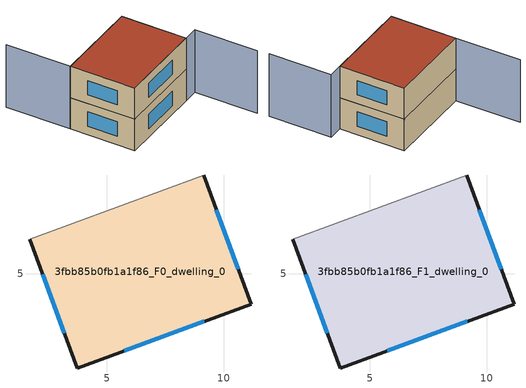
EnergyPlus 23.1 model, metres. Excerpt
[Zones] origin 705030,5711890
3fbb85b0fb1a1f86_F0_dwelling_0
 floor ground (EU_floor_Construction): 9.14,9.24 11.18,3.71 3.73,0.97 1.69,6.49 z0
 wall outside (EU_wall_Construction): 1.69,6.49 3.73,0.97 11.18,3.71 9.14,9.24 z0:3
 wall adiabatic (EU_wall_Construction): 9.14,9.24 1.69,6.49 z0:3
 window (EU_Window_Construction): 10.63,5.2 9.69,7.74 / 5.74,1.71 9.17,2.97 / 2.24,4.99 3.18,2.46 z0.81:2.19
3fbb85b0fb1a1f86_F1_dwelling_0
 floor to 3fbb85b0fb1a1f86_F0_dwelling_0 (EU_floor_Construction): 9.14,9.24 11.18,3.71 3.73,0.97 1.69,6.49 z3
 wall outside (EU_wall_Construction): 1.69,6.49 3.73,0.97 11.18,3.71 9.14,9.24 z3:6
 wall adiabatic (EU_wall_Construction): 9.14,9.24 1.69,6.49 z3:6
 window (EU_Window_Construction): 10.63,5.2 9.69,7.74 / 5.74,1.71 9.17,2.97 / 2.24,4.99 3.18,2.46 z3.81:5.19
 roof outside (EU_roof_Construction): 11.18,3.71 9.14,9.24 1.69,6.49 3.73,0.97 z6
shading: 4.95,1.42 12.42,4.17 / 12.42,4.17 14.4,-1.17 / 9.14,9.24 1.68,6.48 / 1.68,6.48 -0.35,11.99 z0:6
[Building]
EU S2 Campaign: North Axis=0; Terrain=City; Solar Distribution=FullExterior
[Site:Location]
London: Latitude=51.5; Longitude=-0.5; Time Zone=0; Elevation=25
[SizingPeriod:WeatherFileDays]
AnnualSizingPeriod: Begin Month=1; Begin Day of Month=1; End Month=12; End Day of Month=31; Day of Week for Start Day=Monday; Use Weather File Daylight Saving Period=No; Use Weather File Rain and Snow Indicators=No
[MATERIAL]
EU_InternalMass_Material: Roughness=MediumRough; Thickness=0.1; Conductivity=1; Density=1800; Specific Heat=900; Thermal Absorptance=0.9; Solar Absorptance=0.7; Visible Absorptance=0.7
[MATERIAL:NOMASS] Roughness=MediumRough; Thermal Absorptance=0.9; Solar Absorptance=0.7; Visible Absorptance=0.7
Name | Thermal Resistance
EU_wall_NoMass | 0.727863
EU_roof_NoMass | 0.773354
EU_floor_NoMass | 1.79329
[WINDOWMATERIAL:SIMPLEGLAZINGSYSTEM]
EU_Window_SimpleGlazing: UFactor=2.58614; Solar Heat Gain Coefficient=0.76; Visible Transmittance=0.76
[CONSTRUCTION]
EU_wall_Construction: EU_wall_NoMass
EU_roof_Construction: EU_roof_NoMass
EU_floor_Construction: EU_floor_NoMass
EU_Window_Construction: EU_Window_SimpleGlazing
EU_InternalMass_Construction: EU_InternalMass_Material
[ZONE] Type=1; Multiplier=1; Ceiling Height=autocalculate; Floor Area=autocalculate; Part of Total Floor Area=Yes
Name | Volume
3fbb85b0fb1a1f86_F0_dwelling_0 | 140.3
3fbb85b0fb1a1f86_F1_dwelling_0 | 140.301
[INTERNALMASS] Construction=EU_InternalMass_Construction; Surface Area=46.7666
Name | Zone or ZoneList
3fbb85b0fb1a1f86_F0_dwelling_0_EU_InternalMass | 3fbb85b0fb1a1f86_F0_dwelling_0
3fbb85b0fb1a1f86_F1_dwelling_0_EU_InternalMass | 3fbb85b0fb1a1f86_F1_dwelling_0
[OTHEREQUIPMENT] Fuel Type=Electricity; Design Level Calculation Method=Watts/Area; Power per Zone Floor Area=1; Fraction Latent=0; Fraction Radiant=0; Fraction Lost=0; Carbon Dioxide Generation Rate=0; EndUse Subcategory=EU_Step8_InternalGains
Name | Zone or ZoneList or Space or SpaceList | Schedule
EU_Step8_InternalGain_3fbb85b0fb1a1f86_F0_dwelling_0_f000 | 3fbb85b0fb1a1f86_F0_dwelling_0 | EU_Step8_GainSchedule_3fbb85b0fb1a1f86_F0_dwelling_0_f000
EU_Step8_InternalGain_3fbb85b0fb1a1f86_F1_dwelling_0_f000 | 3fbb85b0fb1a1f86_F1_dwelling_0 | EU_Step8_GainSchedule_3fbb85b0fb1a1f86_F1_dwelling_0_f000
[ZONEVENTILATION:DESIGNFLOWRATE] Schedule=EU_AlwaysOn; Design Flow Rate Calculation Method=AirChanges/Hour; Air Changes per Hour=0.484901; Ventilation Type=Natural; Fan Pressure Rise=0; Fan Total Efficiency=1; Constant Term Coefficient=1; Temperature Term Coefficient=0; Velocity Term Coefficient=0; Velocity Squared Term Coefficient=0; Minimum Indoor Temperature=-100; Maximum Indoor Temperature=100; Delta Temperature=-100; Minimum Outdoor Temperature=-100; Maximum Outdoor Temperature=100; Maximum Wind Speed=40
Name | Zone or ZoneList or Space or SpaceList
EU_ConstantAir_3fbb85b0fb1a1f86_F0_dwelling_0 | 3fbb85b0fb1a1f86_F0_dwelling_0
EU_ConstantAir_3fbb85b0fb1a1f86_F1_dwelling_0 | 3fbb85b0fb1a1f86_F1_dwelling_0
[HVACTEMPLATE:THERMOSTAT] Constant Heating Setpoint=20; Constant Cooling Setpoint=50
EU_HeatOnly_3fbb85b0fb1a1f86_F0_dwelling_0; EU_HeatOnly_3fbb85b0fb1a1f86_F1_dwelling_0
[HVACTEMPLATE:ZONE:IDEALLOADSAIRSYSTEM] System Availability Schedule=EU_AlwaysOn; Maximum Heating Supply Air Temperature=50; Minimum Cooling Supply Air Temperature=13; Maximum Heating Supply Air Humidity Ratio=0.0156; Minimum Cooling Supply Air Humidity Ratio=0.0077; Heating Limit=NoLimit; Cooling Limit=NoLimit; Heating Availability Schedule=EU_AlwaysOn; Cooling Availability Schedule=EU_CoolingOff; Dehumidification Control Type=ConstantSensibleHeatRatio; Cooling Sensible Heat Ratio=0.7; Dehumidification Setpoint=60; Humidification Control Type=None; Humidification Setpoint=30; Outdoor Air Method=None; Outdoor Air Flow Rate per Person=0.00944; Outdoor Air Flow Rate per Zone Floor Area=0; Outdoor Air Flow Rate per Zone=0; Demand Controlled Ventilation Type=None; Outdoor Air Economizer Type=NoEconomizer; Heat Recovery Type=None; Sensible Heat Recovery Effectiveness=0.7; Latent Heat Recovery Effectiveness=0.65
Name | Template Thermostat
3fbb85b0fb1a1f86_F0_dwelling_0 | EU_HeatOnly_3fbb85b0fb1a1f86_F0_dwelling_0
3fbb85b0fb1a1f86_F1_dwelling_0 | EU_HeatOnly_3fbb85b0fb1a1f86_F1_dwelling_0
[SIZING:ZONE] Zone Cooling Design Supply Air Temperature Input Method=SupplyAirTemperature; Zone Cooling Design Supply Air Temperature=13; Zone Heating Design Supply Air Temperature Input Method=SupplyAirTemperature; Zone Heating Design Supply Air Temperature=50; Zone Cooling Design Supply Air Humidity Ratio=0.008; Zone Heating Design Supply Air Humidity Ratio=0.008; Cooling Design Air Flow Method=DesignDay; Cooling Design Air Flow Rate=0; Cooling Minimum Air Flow per Zone Floor Area=0.000762; Cooling Minimum Air Flow=0; Cooling Minimum Air Flow Fraction=0.2; Heating Design Air Flow Method=DesignDay; Heating Design Air Flow Rate=0; Heating Maximum Air Flow per Zone Floor Area=0.002032; Heating Maximum Air Flow=0.141576; Heating Maximum Air Flow Fraction=0.3; Account for Dedicated Outdoor Air System=No; Dedicated Outdoor Air System Control Strategy=NeutralSupplyAir; Dedicated Outdoor Air Low Setpoint Temperature for Design=autosize; Dedicated Outdoor Air High Setpoint Temperature for Design=autosize; Zone Load Sizing Method=Sensible Load Only No Latent Load; Zone Latent Cooling Design Supply Air Humidity Ratio Input Method=HumidityRatioDifference; Zone Cooling Design Supply Air Humidity Ratio Difference=0.005; Zone Latent Heating Design Supply Air Humidity Ratio Input Method=HumidityRatioDifference; Zone Humidification Design Supply Air Humidity Ratio Difference=0.005
3fbb85b0fb1a1f86_F0_dwelling_0; 3fbb85b0fb1a1f86_F1_dwelling_0
[SCHEDULE:CONSTANT]
Name | Hourly Value
EU_AlwaysOn | 1
EU_CoolingOff | 0
[SCHEDULE:FILE] Column Number=1; Rows to Skip at Top=0; Number of Hours of Data=8760; Column Separator=Comma; Interpolate to Timestep=No; Minutes per Item=60; Adjust Schedule for Daylight Savings=Yes
Name | File
EU_Step8_GainSchedule_3fbb85b0fb1a1f86_F0_dwelling_0_f000 | ../../schedules/3fbb85b0fb1a1f86/3fbb85b0fb1a1f86_F0_dwelling_0_f000_gain.csv
EU_Step8_GainSchedule_3fbb85b0fb1a1f86_F1_dwelling_0_f000 | ../../schedules/3fbb85b0fb1a1f86/3fbb85b0fb1a1f86_F1_dwelling_0_f000_gain.csv
